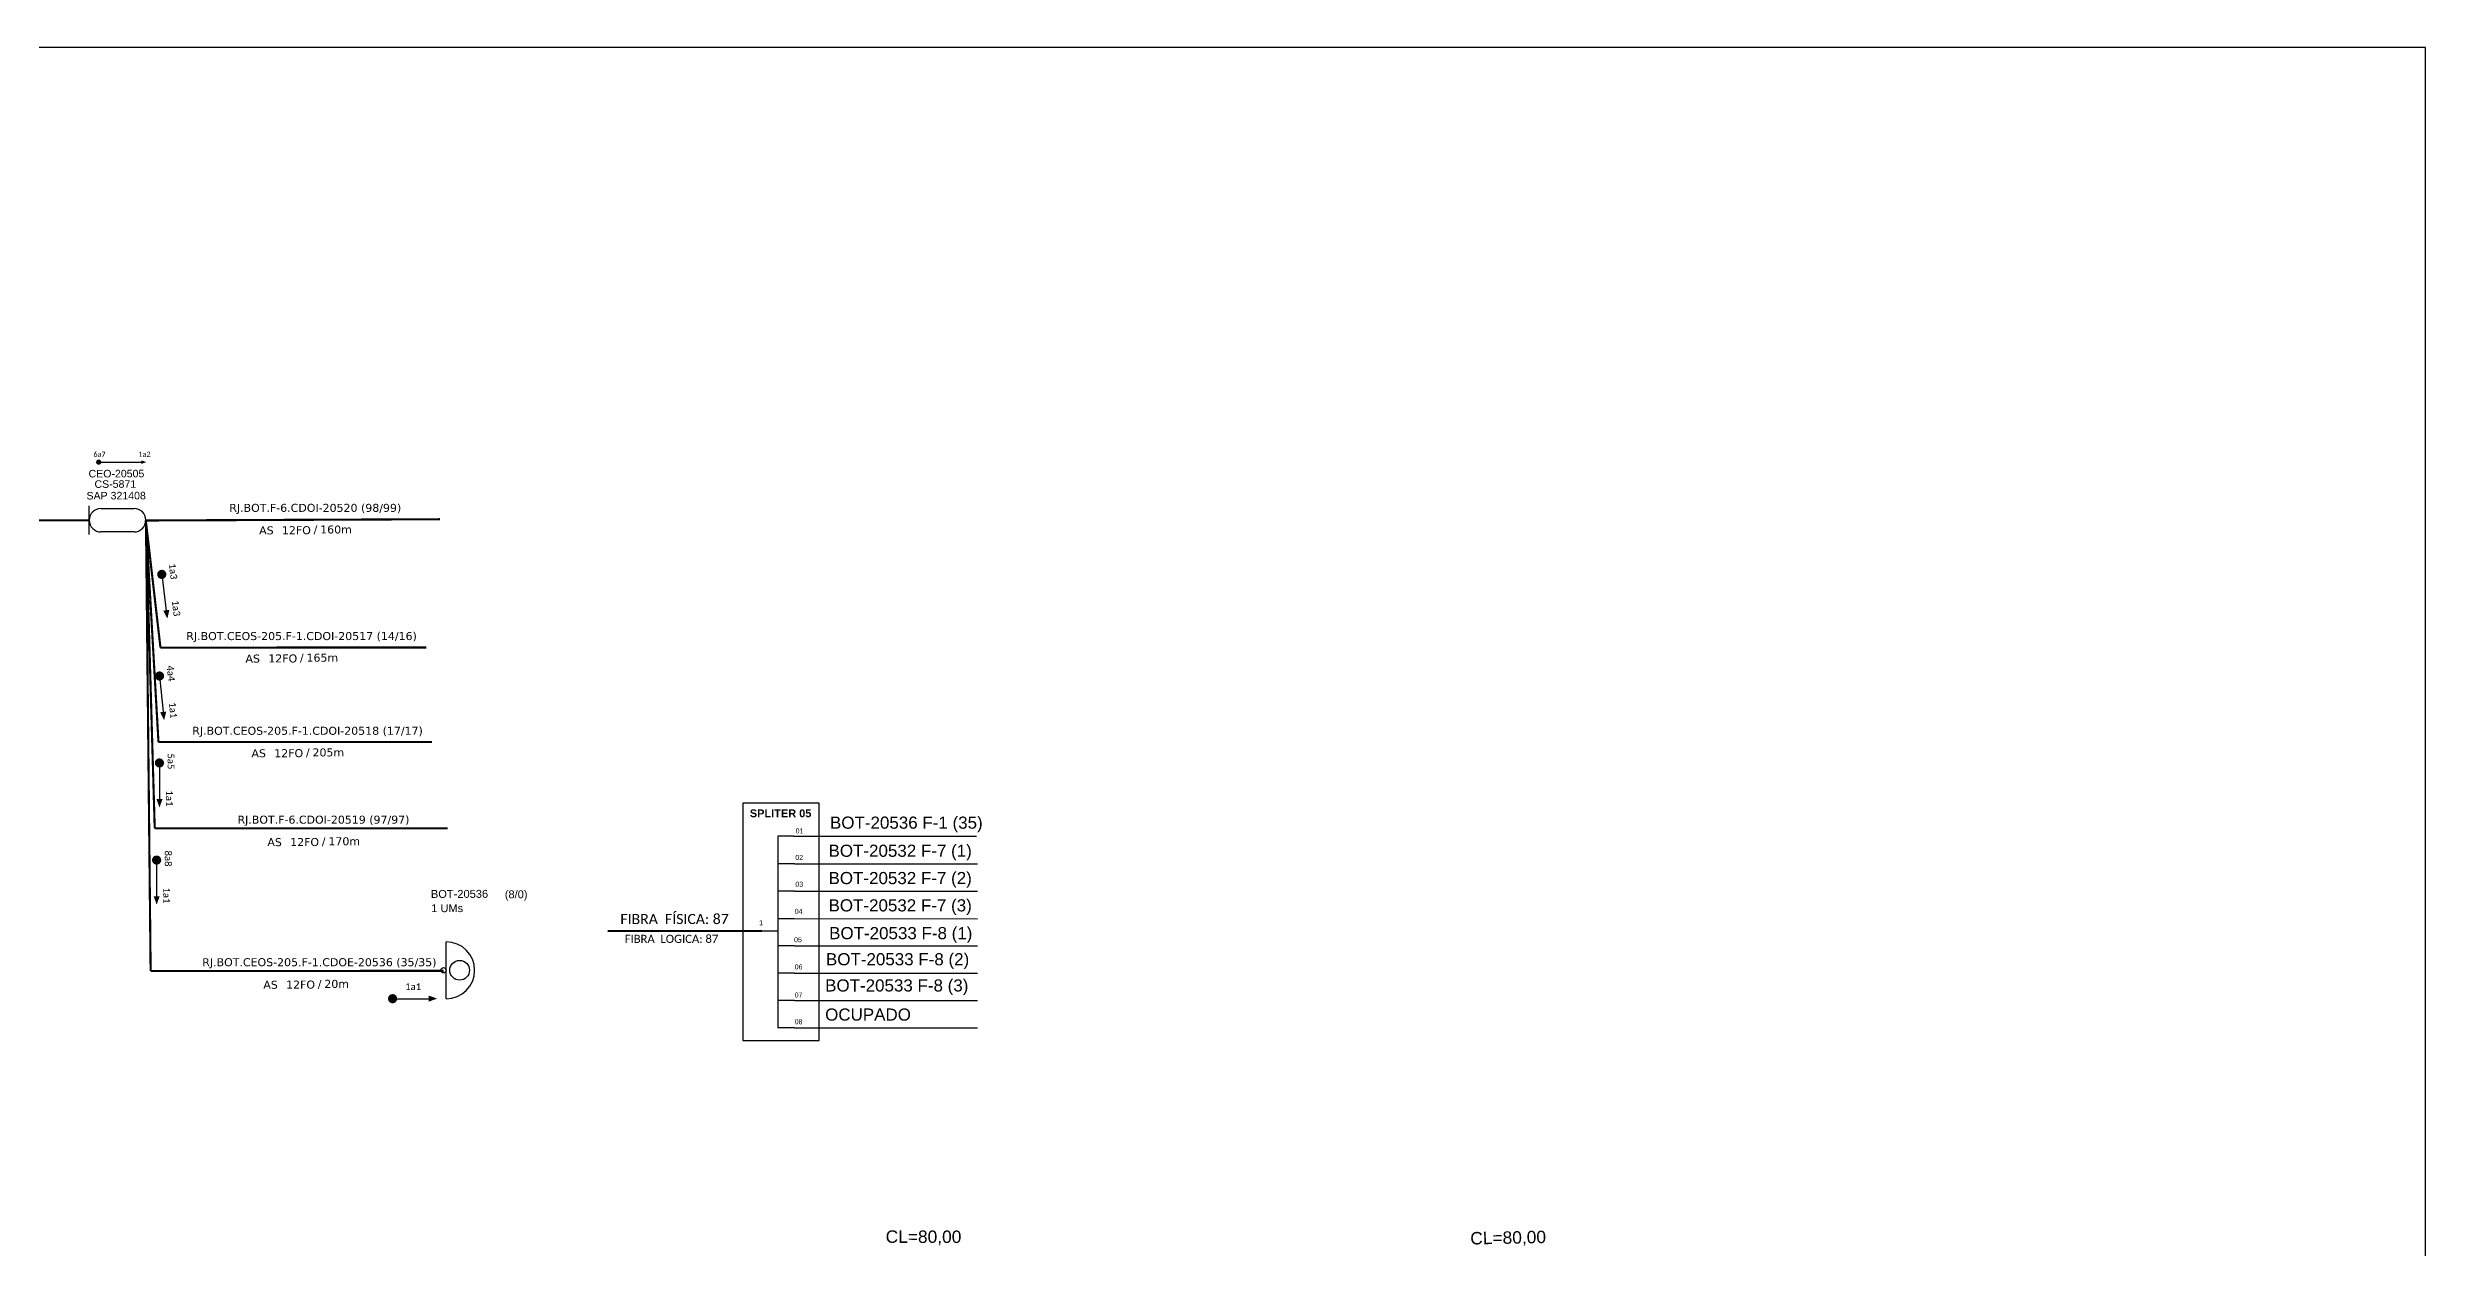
# Model space of a CAD drawing. Extents: x -89 to 749, y 705 to 1299.
# Drawn here: x 260.6 to 749.2, y 1052.3 to 1299 of the extents above; entities that cross this region are included whole.
import ezdxf
from ezdxf.enums import TextEntityAlignment as Align

# ---------------------------------------------------------------- set-up
doc = ezdxf.new("R2010")
doc.units = 0
for name, color, linetype, lineweight in [("20.0-LEGENDA DOS CDO'S", 1, 'Continuous', 0), ('20.2-CDO_POSTE', 1, 'Continuous', 5), ('40.1-ETIQUETAS', 1, 'Continuous', 20)]:
    doc.layers.add(name, color=color, linetype=linetype, lineweight=lineweight)
for name, color, linetype in [('20.4-CEOS', 1, 'Continuous'), ('CAP a instalar', 1, 'Continuous'), ('label_cabos', 7, 'Continuous'), ('METRAGEM', 92, 'Continuous'), ('SETA', 7, 'Continuous')]:
    doc.layers.add(name, color=color, linetype=linetype)
doc.styles.add('ARIAL', font='arial.ttf')
doc.styles.add('siredit', font='verdana.ttf')
doc.styles.get("Standard").update_dxf_attribs({"font": 'arial.ttf'})
doc.linetypes.add('FENCELINE1', pattern='A,0.25,-0.1,[133,ltypeshp.shx,S=0.1,R=0,X=-0.1,Y=0],-0.1,1', length=1.45)

# ---------------------------------------------------------------- blocks, each defined once
blk = doc.blocks.new('ETIQUETA_RS5F')
at = {"layer": '40.1-ETIQUETAS', "color": 0, "style": 'siredit'}
blk.add_text('/', height=1.5, dxfattribs=at).set_placement((1.58, -1.95), align=Align.MIDDLE_RIGHT)
for tag, p in [('ETIQUETA_R_PRIMARIA', (1.21, 4.1)), ('ETIQUETA_R_SECUNDARIA', (1.21, 2.1)), ('F_ATIVAS/F_MORTAS', (1.14, -4.24))]:
    blk.add_attdef(tag, text='', height=1.5, dxfattribs=at).set_placement(p, align=Align.MIDDLE_CENTER)
for tag, p in [('TIPO_CABO', (-6.58, -2.12)), ('CAP_CABO', (0.4, -2.09))]:
    blk.add_attdef(tag, text='', height=1.5, dxfattribs=at).set_placement(p, align=Align.MIDDLE_RIGHT)
blk.add_attdef('METROS', text='', height=1.5, dxfattribs=at).set_placement((2.14, -1.95), align=Align.MIDDLE_LEFT)
for tag, p in [('FUSÃO_1', (0.85, -8.39)), ('FUSÃO_2', (0.85, -10.6)), ('FUSÃO_3', (0.85, -12.93)), ('FUSÃO_4', (0.85, -15.14)), ('FUSÃO_5', (0.85, -17.16))]:
    blk.add_attdef(tag, text='', height=1.5, dxfattribs=at).set_placement(p, align=Align.CENTER)
blk = doc.blocks.new('CDOE-TEXTO PADRÃO')
at = {"layer": "20.0-LEGENDA DOS CDO'S", "color": 0, "style": 'ARIAL'}
for tag, p in [('CDO_N', (0.49, 7.39)), ('CORDOALHA', (0.5, 4.33)), ('SAP', (0.51, 1.67)), ('SPLITER_1', (0.59, -0.91)), ('SPLITER_2', (0.6, -3.55)), ('(XX-XX_F)S', (0.54, -8.29)), ('(XX-XX_L)S', (0.55, -10.83)), ('UMS', (0.55, -13.15))]:
    blk.add_attdef(tag, p, '', height=1.7, rotation=0.118, dxfattribs=at)
blk.add_attdef('FIBRAS_UTILIZADAS', text='', height=1.7, rotation=0.118, dxfattribs=at).set_placement((19.77, 7.43), align=Align.CENTER)
blk = doc.blocks.new('CDOE POSTE_')
at = {"color": 1}
blk.add_line((12.92, -5.49), (-2.38, -5.49), dxfattribs=at)
for centre, radius in [((5.27, -1.86), 2.64), ((5.27, -6.2), 0.708)]:
    blk.add_circle(centre, radius, dxfattribs=at)
blk.add_arc((5.27, -5.49), 7.65, 0, 180, dxfattribs=at)

msp = doc.modelspace()

# ---------------------------------------------------------------- linework, layer by layer
at = {"color": 7, "linetype": 'Continuous'}
for p, q in [((410.72, 1136.91), (410.72, 1097.42)), ((413.91, 1136.91), (410.72, 1136.91)), ((414.08, 1131.2), (410.88, 1131.2)), ((414.08, 1125.57), (410.88, 1125.57)), ((414.08, 1119.91), (410.88, 1119.91)), ((407.4, 1117.43), (410.7, 1117.43)), ((414.08, 1114.3), (410.88, 1114.3)), ((414.08, 1108.7), (410.88, 1108.7)), ((414.08, 1103.07), (410.88, 1103.07)), ((414.08, 1097.45), (410.88, 1097.45))]:
    msp.add_line(p, q, dxfattribs=at)
at = {"color": 10, "linetype": 'Continuous'}
for p, q in [((413.91, 1136.91), (451.54, 1136.9)), ((414.08, 1131.2), (451.7, 1131.19)), ((414.08, 1125.58), (451.7, 1125.57)), ((414.08, 1119.92), (451.7, 1119.91)), ((414.08, 1114.32), (451.7, 1114.3)), ((414.08, 1108.71), (451.7, 1108.7)), ((414.08, 1103.08), (451.7, 1103.07)), ((414.08, 1097.45), (451.7, 1097.44))]:
    msp.add_line(p, q, dxfattribs=at)
at = {"color": 1, "linetype": 'Continuous', "lineweight": 60}
msp.add_line((407.4, 1117.43), (375.76, 1117.32), dxfattribs=at)
msp.add_lwpolyline([(-89.32, 705.02), (749.25, 705.02), (749.25, 1299.02), (-89.32, 1299.02), (-89.32, 705.02)])
at = {"color": 7, "const_width": 0.537}
msp.add_lwpolyline([(270.87, 1213.78, 1), (271.41, 1213.78, 1)], format="xyb", close=True, dxfattribs=at)
at = {"const_width": 0.94}
for points in [[(284.04, 1191.17, 1), (284.16, 1190.23, 1)], [(284.04, 1191.17, 1), (284.16, 1190.23, 1)], [(283.59, 1170.27, 1), (283.69, 1169.34, 1)], [(283.59, 1170.27, 1), (283.69, 1169.34, 1)], [(283.62, 1152.4, 1), (283.62, 1151.46, 1)], [(283.62, 1152.4, 1), (283.62, 1151.46, 1)], [(283.04, 1132.43, 1), (283.04, 1131.49, 1)], [(283.04, 1132.43, 1), (283.04, 1131.49, 1)], [(331.06, 1103.46, 1), (332, 1103.46, 1)]]:
    msp.add_lwpolyline(points, format="xyb", close=True, dxfattribs=at)
at = {"color": 7}
msp.add_lwpolyline([(403.47, 1094.89), (419.18, 1094.89), (419.18, 1143.68), (403.47, 1143.68)], close=True, dxfattribs=at)
at = {"layer": '20.4-CEOS', "color": 5}
for p, q in [((269.19, 1198.92), (269.19, 1204.76)), ((271.61, 1204.26), (278.4, 1204.26)), ((278.4, 1199.42), (271.61, 1199.42))]:
    msp.add_line(p, q, dxfattribs=at)
for centre, start, end in [((271.61, 1201.84), 90, 270), ((278.4, 1201.84), 270, 90)]:
    msp.add_arc(centre, 2.42, start, end, dxfattribs=at)
at = {"layer": 'CAP a instalar', "color": 5, "ltscale": 5.3, "const_width": 0.438}
msp.add_lwpolyline([(185.36, 1201.8), (269.18, 1201.8)], dxfattribs=at)
at = {"layer": 'CAP a instalar', "color": 251, "ltscale": 5.3, "const_width": 0.438}
msp.add_lwpolyline([(280.81, 1201.84), (283.42, 1156.22)], dxfattribs=at)
at = {"layer": 'CAP a instalar', "color": 7, "ltscale": 5.3, "const_width": 0.438}
for points in [[(280.81, 1201.84), (282.65, 1138.48)], [(280.82, 1201.78), (341.24, 1202.04)], [(280.82, 1201.78), (341.24, 1202.04)], [(282.65, 1138.48), (342.84, 1138.5)]]:
    msp.add_lwpolyline(points, dxfattribs=at)
at = {"layer": 'CAP a instalar', "color": 8, "ltscale": 5.3, "const_width": 0.438}
for points in [[(283.83, 1175.64), (280.81, 1201.84)], [(283.83, 1175.64), (338.44, 1175.67)], [(283.42, 1156.22), (339.66, 1156.22)]]:
    msp.add_lwpolyline(points, dxfattribs=at)
at = {"layer": 'CAP a instalar', "ltscale": 5.3, "const_width": 0.438}
for points in [[(280.85, 1201.8), (281.81, 1109.16)], [(281.81, 1109.16), (342.01, 1109.18)]]:
    msp.add_lwpolyline(points, dxfattribs=at)
at = {"layer": 'SETA', "color": 7}
msp.add_lwpolyline([(271.14, 1213.78), (280.44, 1213.78)], dxfattribs=at)
at = {"layer": 'SETA'}
for points in [[(284.1, 1190.7), (285.1, 1182.68)], [(284.1, 1190.7), (285.1, 1182.68)], [(283.64, 1169.8), (284.45, 1161.77)], [(283.64, 1169.8), (284.45, 1161.77)], [(283.62, 1151.93), (283.62, 1143.85)], [(283.62, 1151.93), (283.62, 1143.85)], [(283.04, 1131.96), (283.04, 1123.88)], [(283.04, 1131.96), (283.04, 1123.88)], [(331.53, 1103.46), (339.61, 1103.46)]]:
    msp.add_lwpolyline(points, dxfattribs=at)
at = {"layer": 'SETA', "color": 7}
msp.add_solid([(279.92, 1214.14), (280.91, 1213.78), (279.93, 1213.42)], dxfattribs=at)
at = {"layer": 'SETA'}
for points in [[(285.66, 1183.41), (285.25, 1181.62), (284.41, 1183.25)], [(285.66, 1183.41), (285.25, 1181.62), (284.41, 1183.25)], [(285.02, 1162.48), (284.57, 1160.7), (283.77, 1162.35)], [(285.02, 1162.48), (284.57, 1160.7), (283.77, 1162.35)], [(284.26, 1144.5), (283.63, 1142.78), (283.01, 1144.5)], [(284.26, 1144.5), (283.63, 1142.78), (283.01, 1144.5)], [(283.68, 1124.53), (283.05, 1122.81), (282.42, 1124.53)], [(283.68, 1124.53), (283.05, 1122.81), (282.42, 1124.53)], [(338.96, 1104.1), (340.68, 1103.48), (338.96, 1102.85)]]:
    msp.add_solid(points, dxfattribs=at)

# ---------------------------------------------------------------- block references
at = {"layer": '20.2-CDO_POSTE', "color": 5}
ref = msp.add_blockref('CDOE-TEXTO PADRÃO', (268.96, 1206.06), dxfattribs=dict(at, xscale=0.9133308658159515, yscale=0.9133308658159515, zscale=0.9133308658159515))
ref.add_attrib('CDO_N', 'CEO-20505', (269.06, 1210.63), dxfattribs={"layer": "20.0-LEGENDA DOS CDO'S", "color": 0, "height": 1.553, "rotation": 0.118, "style": 'ARIAL'})
ref = msp.add_blockref('CDOE-TEXTO PADRÃO', (268.54, 1201.53), dxfattribs=dict(at, xscale=0.9133308658159515, yscale=0.9133308658159515, zscale=0.9133308658159515))
ref.add_attrib('CDO_N', 'SAP 321408', (268.64, 1206.1), dxfattribs={"layer": "20.0-LEGENDA DOS CDO'S", "color": 0, "height": 1.553, "rotation": 0.118, "style": 'ARIAL'})
ref = msp.add_blockref('CDOE-TEXTO PADRÃO', (270.17, 1203.91), dxfattribs=dict(at, xscale=0.9133308658159515, yscale=0.9133308658159515, zscale=0.9133308658159515))
ref.add_attrib('CDO_N', 'CS-5871', (270.28, 1208.49), dxfattribs={"layer": "20.0-LEGENDA DOS CDO'S", "color": 0, "height": 1.553, "rotation": 0.118, "style": 'ARIAL'})
at = {"layer": '20.2-CDO_POSTE'}
ref = msp.add_blockref('CDOE-TEXTO PADRÃO', (346.38, 1113.28), dxfattribs=dict(at, xscale=0.9575699845238274, yscale=0.9575699845238274, zscale=0.9575699845238274))
ref.add_attrib('CDO_N', 'BOT-20536', (339.4, 1124.18), dxfattribs={"layer": "20.0-LEGENDA DOS CDO'S", "color": 0, "height": 1.628, "rotation": 0.118, "style": 'ARIAL'})
ref.add_attrib('CORDOALHA', '1 UMs', (339.46, 1121.25), dxfattribs={"layer": "20.0-LEGENDA DOS CDO'S", "color": 0, "height": 1.628, "rotation": 0.118, "style": 'ARIAL'})
ref.add_attrib('FIBRAS_UTILIZADAS', '       (8/0)', dxfattribs={"layer": "20.0-LEGENDA DOS CDO'S", "color": 0, "height": 1.6277, "rotation": 0.118, "style": 'ARIAL'}).set_placement((354.71, 1124.11), align=Align.CENTER)
at = {"layer": 'CAP a instalar', "color": 7, "linetype": 'FENCELINE1', "ltscale": 5.3}
ref = msp.add_blockref('ETIQUETA_RS5F', (314.33, 1202.07), dxfattribs=dict(at, xscale=1.095997021658313, yscale=1.095997021658313, zscale=1.095997021658313))
ref.add_attrib('ETIQUETA_R_SECUNDARIA', 'RJ.BOT.F-6.CDOI-20520 (98/99)', dxfattribs={"layer": '40.1-ETIQUETAS', "color": 0, "height": 1.644, "style": 'siredit'}).set_placement((315.63, 1204.38), align=Align.MIDDLE_CENTER)
ref.add_attrib('TIPO_CABO', 'AS', dxfattribs={"layer": '40.1-ETIQUETAS', "color": 0, "height": 1.644, "style": 'siredit'}).set_placement((307.08, 1199.75), align=Align.MIDDLE_RIGHT)
ref.add_attrib('CAP_CABO', '12FO', dxfattribs={"layer": '40.1-ETIQUETAS', "color": 0, "height": 1.644, "style": 'siredit'}).set_placement((314.73, 1199.78), align=Align.MIDDLE_RIGHT)
ref.add_attrib('METROS', '160m', dxfattribs={"layer": '40.1-ETIQUETAS', "color": 0, "height": 1.644, "style": 'siredit'}).set_placement((316.65, 1199.93), align=Align.MIDDLE_LEFT)
at = {"layer": 'CAP a instalar', "color": 8, "linetype": 'FENCELINE1', "ltscale": 5.3}
ref = msp.add_blockref('ETIQUETA_RS5F', (311.52, 1175.71), dxfattribs=dict(at, xscale=1.095997021650314, yscale=1.095997021650314, zscale=1.095997021650314))
ref.add_attrib('ETIQUETA_R_SECUNDARIA', 'RJ.BOT.CEOS-205.F-1.CDOI-20517 (14/16)', dxfattribs={"layer": '40.1-ETIQUETAS', "color": 0, "height": 1.644, "style": 'siredit'}).set_placement((312.82, 1178.02), align=Align.MIDDLE_CENTER)
ref.add_attrib('TIPO_CABO', 'AS', dxfattribs={"layer": '40.1-ETIQUETAS', "color": 0, "height": 1.644, "style": 'siredit'}).set_placement((304.27, 1173.39), align=Align.MIDDLE_RIGHT)
ref.add_attrib('CAP_CABO', '12FO', dxfattribs={"layer": '40.1-ETIQUETAS', "color": 0, "height": 1.644, "style": 'siredit'}).set_placement((311.93, 1173.42), align=Align.MIDDLE_RIGHT)
ref.add_attrib('METROS', '165m ', dxfattribs={"layer": '40.1-ETIQUETAS', "color": 0, "height": 1.644, "style": 'siredit'}).set_placement((313.84, 1173.57), align=Align.MIDDLE_LEFT)
ref = msp.add_blockref('ETIQUETA_RS5F', (312.75, 1156.24), dxfattribs=dict(at, xscale=1.095997021650314, yscale=1.095997021650314, zscale=1.095997021650314))
ref.add_attrib('ETIQUETA_R_SECUNDARIA', 'RJ.BOT.CEOS-205.F-1.CDOI-20518 (17/17)', dxfattribs={"layer": '40.1-ETIQUETAS', "color": 0, "height": 1.644, "style": 'siredit'}).set_placement((314.05, 1158.55), align=Align.MIDDLE_CENTER)
ref.add_attrib('TIPO_CABO', 'AS', dxfattribs={"layer": '40.1-ETIQUETAS', "color": 0, "height": 1.644, "style": 'siredit'}).set_placement((305.5, 1153.92), align=Align.MIDDLE_RIGHT)
ref.add_attrib('CAP_CABO', '12FO', dxfattribs={"layer": '40.1-ETIQUETAS', "color": 0, "height": 1.644, "style": 'siredit'}).set_placement((313.15, 1153.94), align=Align.MIDDLE_RIGHT)
ref.add_attrib('METROS', '205m ', dxfattribs={"layer": '40.1-ETIQUETAS', "color": 0, "height": 1.644, "style": 'siredit'}).set_placement((315.07, 1154.1), align=Align.MIDDLE_LEFT)
at = {"layer": 'CAP a instalar', "color": 7, "linetype": 'FENCELINE1', "ltscale": 5.3}
ref = msp.add_blockref('ETIQUETA_RS5F', (316.02, 1137.97), dxfattribs=dict(at, xscale=1.095997021658313, yscale=1.095997021658313, zscale=1.095997021658313))
ref.add_attrib('ETIQUETA_R_SECUNDARIA', 'RJ.BOT.F-6.CDOI-20519 (97/97)', dxfattribs={"layer": '40.1-ETIQUETAS', "color": 0, "height": 1.644, "style": 'siredit'}).set_placement((317.32, 1140.27), align=Align.MIDDLE_CENTER)
ref.add_attrib('TIPO_CABO', 'AS', dxfattribs={"layer": '40.1-ETIQUETAS', "color": 0, "height": 1.644, "style": 'siredit'}).set_placement((308.77, 1135.65), align=Align.MIDDLE_RIGHT)
ref.add_attrib('CAP_CABO', '12FO', dxfattribs={"layer": '40.1-ETIQUETAS', "color": 0, "height": 1.644, "style": 'siredit'}).set_placement((316.42, 1135.67), align=Align.MIDDLE_RIGHT)
ref.add_attrib('METROS', '170m', dxfattribs={"layer": '40.1-ETIQUETAS', "color": 0, "height": 1.644, "style": 'siredit'}).set_placement((318.34, 1135.83), align=Align.MIDDLE_LEFT)
at = {"layer": 'CAP a instalar', "color": 1, "linetype": 'FENCELINE1', "ltscale": 5.3}
ref = msp.add_blockref('ETIQUETA_RS5F', (315.19, 1108.65), dxfattribs=dict(at, xscale=1.095997021658313, yscale=1.095997021658313, zscale=1.095997021658313))
ref.add_attrib('ETIQUETA_R_SECUNDARIA', 'RJ.BOT.CEOS-205.F-1.CDOE-20536 (35/35)', dxfattribs={"layer": '40.1-ETIQUETAS', "color": 0, "height": 1.644, "style": 'siredit'}).set_placement((316.48, 1110.96), align=Align.MIDDLE_CENTER)
ref.add_attrib('TIPO_CABO', 'AS', dxfattribs={"layer": '40.1-ETIQUETAS', "color": 0, "height": 1.644, "style": 'siredit'}).set_placement((307.94, 1106.33), align=Align.MIDDLE_RIGHT)
ref.add_attrib('CAP_CABO', '12FO', dxfattribs={"layer": '40.1-ETIQUETAS', "color": 0, "height": 1.644, "style": 'siredit'}).set_placement((315.59, 1106.36), align=Align.MIDDLE_RIGHT)
ref.add_attrib('METROS', '20m', dxfattribs={"layer": '40.1-ETIQUETAS', "color": 0, "height": 1.644, "style": 'siredit'}).set_placement((317.5, 1106.51), align=Align.MIDDLE_LEFT)
at = {"layer": 'label_cabos', "xscale": 0.7660559758698692, "yscale": 0.7660559758750379, "zscale": 0.7660559758749271, "rotation": 270}
msp.add_blockref('CDOE POSTE_', (346.73, 1113.34), dxfattribs=at)

# ---------------------------------------------------------------- texts
at = {"color": 1, "style": 'ARIAL'}
msp.add_text('BOT-20536 F-1 (35)', height=2.4947, dxfattribs=at).set_placement((421.41, 1138.41))
at = {"color": 5, "char_height": 1.0746, "width": 79.3261, "attachment_point": 5, "rotation": 359.9166}
for s, insert in [('\\C256;\\fCalibri|b0|i0|c0|p34;6a7', (271.31, 1215.4)), ('{\\fCalibri|b0|i0|c0|p34;\\C256;1a2}', (280.54, 1215.4))]:
    msp.add_mtext(s, dxfattribs=dict(at, insert=insert))
at = {"char_height": 1.4095, "width": 23.8282, "attachment_point": 5}
for s, insert, rotation in [('{\\fCalibri|b0|i0|c0|p34;\\C7;1a3}', (286.41, 1191.31), 277.1136), ('{\\fCalibri|b0|i0|c0|p34;\\C7;1a3}', (287.04, 1183.73), 277.1136), ('{\\fCalibri|b0|i0|c0|p34;\\C7;4a4}', (285.96, 1170.36), 275.7639), ('{\\fCalibri|b0|i0|c0|p34;\\C7;1a1}', (286.41, 1162.77), 275.7639), ('{\\fCalibri|b0|i0|c0|p34;\\C7;5a5}', (285.99, 1152.25), 269.982), ('{\\fCalibri|b0|i0|c0|p34;\\C7;1a1}', (285.67, 1144.65), 269.982), ('\\C7;\\fCalibri|b0|i0|c0|p34;8a8', (285.41, 1132.28), 269.982), ('{\\fCalibri|b0|i0|c0|p34;\\C7;1a1}', (285.09, 1124.68), 269.982)]:
    msp.add_mtext(s, dxfattribs=dict(at, insert=insert, rotation=rotation))
at = {"attachment_point": 5}
for s, insert, char_height, width in [('{\\fArial|b1|i0|c0|p34;\\C10;SPLITER 05}', (411.26, 1141.56), 1.6145, 15.7148), ('\\C7;\\fArial|b0|i0|;\\H1.0273588255048;01 ', (415.14, 1137.95), 1.6145, 3.2377), ('\\C7;\\fArial|b0|i0|;\\H1.0273588255048;02 ', (415.09, 1132.49), 1.6145, 3.4178), ('\\C7;\\fArial|b0|i0|;\\H1.0273588255048;03 ', (415.09, 1126.99), 1.6145, 3.143), ('{\\fCalibri|b0|i0|c0|p34;\\C7;FIBRA  FÍSICA: 87}', (389.47, 1119.83), 2.0789, 31.4295), ('\\C7;\\fArial|b0|i0|;\\H1.0273588255048;1', (407.25, 1119.09), 1.6145, 1.5991), ('\\C7;\\fArial|b0|i0|;\\H1.0273588255048;04 ', (414.95, 1121.41), 1.6145, 3.4178), ('{\\fCalibri|b0|i0|c0|p34;\\C7;FIBRA  LOGICA: 87}', (388.84, 1115.75), 1.6632, 31.4295), ('\\C7;\\fArial|b0|i0|;\\H1.0273588255048;05 ', (414.83, 1115.58), 1.6145, 4.2035), ('\\C7;\\fArial|b0|i0|;\\H1.0273588255048;06 ', (414.95, 1109.99), 1.6145, 3.4178), ('{\\fCalibri|b0|i0|c0|p34;\\C7;1a1}', (335.75, 1105.93), 1.4095, 23.8282), ('\\C7;\\fArial|b0|i0|;\\H1.0273588255048;07 ', (414.95, 1104.21), 1.6145, 3.4178), ('\\C7;\\fArial|b0|i0|;\\H1.0273588255048;08 ', (414.95, 1098.71), 1.6145, 3.4178)]:
    msp.add_mtext(s, dxfattribs=dict(at, insert=insert, char_height=char_height, width=width))
at = {"width": 44.3177, "attachment_point": 4, "line_spacing_factor": 1.35, "style": 'ARIAL'}
for s, insert, char_height in [('BOT-20532 F-7 (1)\\PBOT-20532 F-7 (2)\\PBOT-20532 F-7 (3)', (421.11, 1127.89), 2.4947), ('BOT-20533 F-8 (1)', (421.23, 1116.57), 2.4947), ('BOT-20533 F-8 (2)', (420.58, 1111.2), 2.4947), ('BOT-20533 F-8 (3)', (420.41, 1105.81), 2.4947), ('OCUPADO', (420.41, 1100.18), 2.495)]:
    msp.add_mtext(s, dxfattribs=dict(at, insert=insert, char_height=char_height))
at = {"insert": (414.08, 1131.2), "char_height": 0.1819, "attachment_point": 1}
msp.add_mtext('RE-4313 F-1 (18)', dxfattribs=at)
at = {"layer": 'METRAGEM', "style": 'ARIAL'}
for rotation, p in [(359.8435, (440.62, 1053.25)), (1.1351, (560.78, 1053.07))]:
    msp.add_attdef('CL=80,00', text='(XX/YY)', height=2.553, rotation=rotation, dxfattribs=at).set_placement(p, align=Align.CENTER)

doc.saveas('drawing.dxf')
